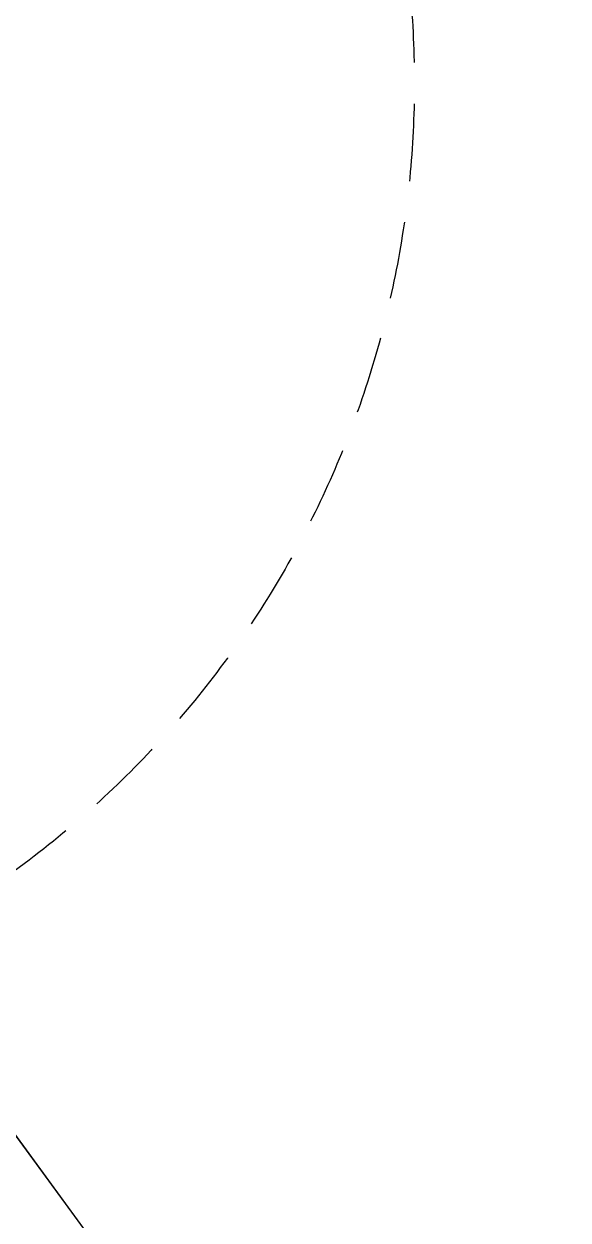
# Model space of a CAD drawing. Header units: millimetres. Extents: x 75184266 to 76346726, y -35850126 to -33679385.
# Drawn here: x 75333204 to 75333731, y -34598925 to -34597767 of the extents above; entities that cross this region are included whole.
import ezdxf

# ---------------------------------------------------------------- set-up
doc = ezdxf.new("R2010")
doc.units = ezdxf.units.MM
doc.header["$LTSCALE"] = 50
doc.header["$MEASUREMENT"] = 0
doc.linetypes.add('XR-지하3층$0$H', pattern=[1.3, 0.8, -0.5])
doc.linetypes.add('XR-지하3층$0$XR-지하3층$0$51A1코아(1층)-1$0$HID', pattern=[2.3, 1.5, -0.8])
doc.layers.add('XR-지하3층$0$XR-지하3층$0$AA-DWXM-DOOR', color=4, linetype='CONTINUOUS')
doc.layers.add('건축', color=8, linetype='CONTINUOUS', plot=False)

# ---------------------------------------------------------------- blocks, each defined once
blk = doc.blocks.new('XR-지하3층$0$XR-지하3층$0$dsfdf')
at = {"layer": 'XR-지하3층$0$XR-지하3층$0$AA-DWXM-DOOR', "color": 8, "linetype": 'XR-지하3층$0$XR-지하3층$0$51A1코아(1층)-1$0$HID'}
blk.add_arc((1918.4, 598.6), 944.7, 219.0666, 308.4325, dxfattribs=at)

msp = doc.modelspace()

# ---------------------------------------------------------------- hatches: boundary and pattern name
at = {"layer": '건축', "ltscale": 100}
h = msp.add_hatch(dxfattribs=at)
h.set_pattern_fill('NET', color=256, scale=5000, angle=36.2507)
h.set_pattern_definition([(306.194, (75332587.2, -34593615.7), (504.387, 369.08), []), (36.194, (75332587.2, -34593615.7), (-369.08, 504.387), [])])
edge = h.paths.add_edge_path()
edge.add_line((75334412.2, -34596448.4), (75332423.4, -34593735.8))
edge.add_line((75332423.4, -34593735.8), (75330490.4, -34595153))
edge.add_line((75330490.4, -34595153), (75330853.2, -34595647.9))
edge.add_line((75330853.2, -34595647.9), (75327933.8, -34597788.3))
edge.add_line((75327933.8, -34597788.3), (75327383.9, -34597038.3))
edge.add_line((75327383.9, -34597038.3), (75326496.8, -34597688.6))
edge.add_line((75326496.8, -34597688.6), (75326990.5, -34598362.1))
edge.add_line((75326990.5, -34598362.1), (75326937.9, -34598400.6))
edge.add_line((75326937.9, -34598400.6), (75327883.7, -34599691.1))
edge.add_line((75327883.7, -34599691.1), (75331743.1, -34596861.6))
edge.add_line((75331743.1, -34596861.6), (75332486.1, -34597870.6))
edge.add_line((75332486.1, -34597870.6), (75334411.9, -34596448.6))
h = msp.add_hatch(dxfattribs=at)
h.set_pattern_fill('DOTS', color=256, scale=3000, angle=36)
h.set_pattern_definition([(36, (768208.44, -367432.78), (-34.3643916, 206.79555385), [0, -187.5])])
edge = h.paths.add_edge_path()
edge.add_line((75334412.2, -34596448.4), (75332423.4, -34593735.8))
edge.add_line((75332423.4, -34593735.8), (75330490.4, -34595153))
edge.add_line((75330490.4, -34595153), (75330853.2, -34595647.9))
edge.add_line((75330853.2, -34595647.9), (75327933.8, -34597788.3))
edge.add_line((75327933.8, -34597788.3), (75327383.9, -34597038.3))
edge.add_line((75327383.9, -34597038.3), (75326496.8, -34597688.6))
edge.add_line((75326496.8, -34597688.6), (75326990.5, -34598362.1))
edge.add_line((75326990.5, -34598362.1), (75326937.9, -34598400.6))
edge.add_line((75326937.9, -34598400.6), (75327952.2, -34599758.7))
edge.add_line((75327952.2, -34599758.7), (75331743.1, -34596861.6))
edge.add_line((75331743.1, -34596861.6), (75332486.1, -34597870.6))
edge.add_line((75332486.1, -34597870.6), (75334411.9, -34596448.6))

# ---------------------------------------------------------------- linework, layer by layer
at = {"layer": '건축'}
msp.add_line((75333484.3, -34599236.7), (75331799.2, -34596938.3), dxfattribs=at)
at = {"layer": '건축', "linetype": 'XR-지하3층$0$H', "ltscale": 50}
msp.add_lwpolyline([(75334007.8, -34609684), (75329993.1, -34604208.1), (75328864, -34605035.8), (75327714, -34603467.2), (75333484.3, -34599236.7), (75328541.4, -34592494.6), (75323920.3, -34595882.5), (75322851.7, -34596665.9), (75321630.7, -34595000.6), (75322699.3, -34594217.1), (75318052, -34587878.2), (75317084.2, -34588587.7), (75314772.3, -34585434.4), (75308385, -34590117.2)], dxfattribs=at)

# ---------------------------------------------------------------- block references
at = {"layer": '건축', "xscale": -1, "rotation": 72.73717914270141}
msp.add_blockref('XR-지하3층$0$XR-지하3층$0$dsfdf', (75333778.3, -34596170.1), dxfattribs=at)

doc.saveas('drawing.dxf')
